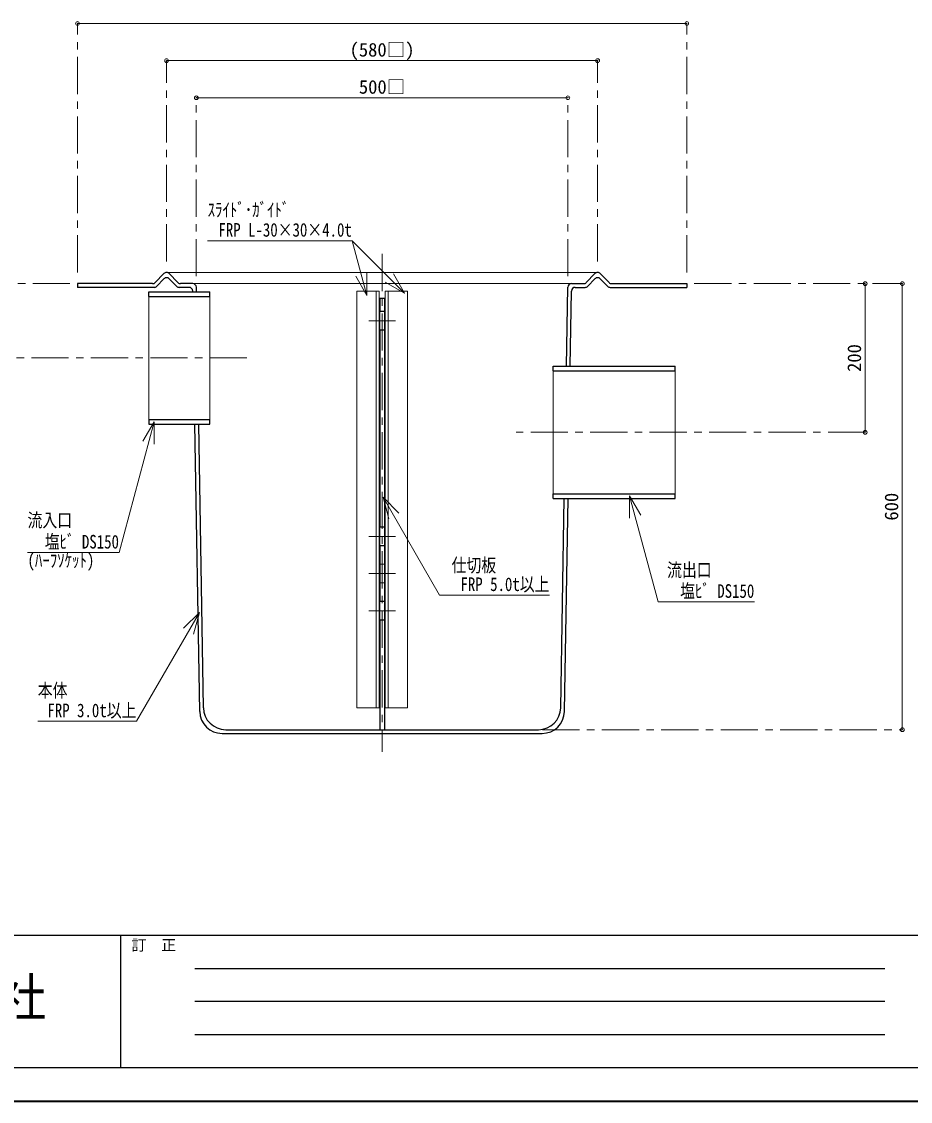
# Model space of a CAD drawing. Units: millimetres at full size, sheet at 1:10; details may follow other scales. Extents: x -2123 to 1927, y -1358 to 1452.
# Drawn here: x -1358 to -162, y -1358 to 94 of the extents above; entities that cross this region are included whole.
import ezdxf
from ezdxf.enums import TextEntityAlignment as Align

# ---------------------------------------------------------------- set-up
doc = ezdxf.new("R2010")
doc.units = ezdxf.units.MM
doc.header["$LTSCALE"] = 10
doc.header["$PDMODE"] = 32
doc.header["$PDSIZE"] = 5
doc.linetypes.add('CHAIN1', pattern=[8, 5, -1, 1, -1])
doc.linetypes.add('DASHED1', pattern=[1.8, 1.2, -0.6])
doc.layers.add('0-0', color=7, linetype='Continuous', lineweight=18)
doc.styles.add('ＭＳ ゴシック', font='')
doc.styles.get('ＭＳ ゴシック').set_extended_font_data('MS Gothic')

msp = doc.modelspace()

# ---------------------------------------------------------------- linework, layer by layer
at = {"layer": '0-0', "color": 4, "linetype": 'CHAIN1', "lineweight": 9}
for p, q in [((-1282.8, -243.09), (-1282.8, 91.91)), ((-462.8, -243.09), (-462.8, 91.91)), ((-1162.8, -228.09), (-1162.8, 41.91)), ((-582.8, -228.09), (-582.8, 41.91)), ((-1122.8, -248.09), (-1122.8, -8.09)), ((-622.8, -248.09), (-622.8, -8.09)), ((-872.8, -218.09), (-872.8, -888.09)), ((-1292.8, -258.09), (-1522.8, -258.09)), ((-452.8, -258.09), (-172.8, -258.09)), ((-854.8, -308.09), (-890.8, -308.09)), ((-1054.65, -358.09), (-1522.8, -358.09)), ((-222.8, -458.09), (-692.62, -458.09)), ((-854.8, -598.09), (-890.8, -598.09)), ((-854.8, -648.09), (-890.8, -648.09)), ((-854.8, -698.09), (-890.8, -698.09)), ((-657.11, -858.09), (-172.8, -858.09))]:
    msp.add_line(p, q, dxfattribs=at)
at = {"layer": '0-0', "color": 4, "lineweight": 9}
for p, q in [((-1282.8, 91.91), (-462.8, 91.91)), ((-582.8, 41.91), (-1162.8, 41.91)), ((-1122.8, -8.09), (-622.8, -8.09)), ((-1162.8, -243.09), (-582.8, -243.09)), ((-617.88, -258.09), (-1127.72, -258.09)), ((-222.8, -258.09), (-222.8, -458.09)), ((-172.8, -258.09), (-172.8, -858.09)), ((-880.8, -268.09), (-906.8, -268.09)), ((-864.8, -268.09), (-838.8, -268.09)), ((-838.8, -828.59), (-838.8, -268.09)), ((-864.8, -828.59), (-838.8, -828.59))]:
    msp.add_line(p, q, dxfattribs=at)
at = {"layer": '0-0'}
for p, q in [((-1107.62, -200.39), (-913.09, -200.39)), ((-893.32, -274.16), (-913.09, -200.39)), ((-842.52, -270.96), (-913.09, -200.39)), ((-893.32, -274.16), (-893.32, -244.16)), ((-842.52, -270.96), (-857.52, -244.98)), ((-893.32, -274.16), (-908.32, -248.18)), ((-842.52, -270.96), (-868.5, -255.96)), ((-1186.65, -275.16), (-1186.65, -441.01)), ((-1104.65, -275.16), (-1104.65, -441.01)), ((-880.8, -268.09), (-880.8, -828.59)), ((-880.8, -268.09), (-876.8, -268.09)), ((-876.8, -268.09), (-876.8, -828.59)), ((-864.8, -268.09), (-868.8, -268.09)), ((-868.8, -268.09), (-868.8, -828.59)), ((-864.8, -268.09), (-864.8, -828.59)), ((-875.8, -320.59), (-875.8, -295.59)), ((-869.8, -295.59), (-869.8, -320.59)), ((-642.62, -541.01), (-642.62, -375.16)), ((-478.62, -375.16), (-478.62, -541.01)), ((-1179.62, -444.02), (-1226.75, -619.92)), ((-1179.62, -444.02), (-1194.62, -470.01)), ((-1179.62, -444.02), (-1179.62, -474.02)), ((-871.45, -545.39), (-850.24, -566.61)), ((-871.45, -545.39), (-863.69, -574.37)), ((-871.45, -545.39), (-795.43, -677.07)), ((-539.72, -543.37), (-524.72, -569.35)), ((-539.72, -543.37), (-539.72, -573.37)), ((-875.8, -610.59), (-875.8, -585.59)), ((-869.8, -585.59), (-869.8, -610.59)), ((-1226.75, -619.92), (-1349.99, -619.92)), ((-795.43, -677.07), (-647.36, -677.07)), ((-875.8, -710.59), (-875.8, -685.59)), ((-869.8, -710.59), (-869.8, -685.59)), ((-1118.7, -700.43), (-1203.19, -846.77)), ((-1118.7, -700.43), (-1139.91, -721.64)), ((-1118.7, -700.43), (-1126.46, -729.41)), ((-880.8, -828.59), (-876.8, -828.59)), ((-864.8, -828.59), (-868.8, -828.59)), ((-1336.14, -846.77), (-1203.19, -846.77))]:
    msp.add_line(p, q, dxfattribs=at)
at = {"layer": '0-0', "color": 5, "lineweight": 25}
for p, q in [((-1178.12, -256.58), (-1166.37, -244.59)), ((-1147.48, -256.58), (-1159.23, -244.59)), ((-598.12, -256.58), (-586.37, -244.59)), ((-567.48, -256.58), (-579.23, -244.59)), ((-1176.16, -261.58), (-1166.37, -251.59)), ((-1159.23, -251.59), (-1149.44, -261.58)), ((-1127.72, -258.09), (-1143.91, -258.09)), ((-617.88, -258.09), (-601.69, -258.09)), ((-586.37, -251.59), (-596.16, -261.58)), ((-569.44, -261.58), (-579.23, -251.59)), ((-1179.73, -263.09), (-1282.8, -263.09)), ((-1186.65, -275.16), (-1104.65, -275.16)), ((-1132.64, -263.09), (-1145.87, -263.09)), ((-1127.62, -269.09), (-1127.64, -268)), ((-1122.62, -269.09), (-1122.72, -263)), ((-1104.65, -275.16), (-1104.65, -269.09)), ((-624.65, -369.09), (-622.88, -263)), ((-619.65, -369.09), (-617.97, -268)), ((-612.97, -263.09), (-599.73, -263.09)), ((-565.87, -263.09), (-462.8, -263.09)), ((-869.8, -278.09), (-875.8, -278.09)), ((-875.8, -278.09), (-875.8, -295.59)), ((-869.8, -278.09), (-869.8, -295.59)), ((-869.8, -295.59), (-875.8, -295.59)), ((-869.8, -320.59), (-875.8, -320.59)), ((-875.8, -320.59), (-875.8, -585.59)), ((-869.8, -320.59), (-869.8, -585.59)), ((-642.62, -369.09), (-478.62, -369.09)), ((-642.62, -375.16), (-642.62, -369.09)), ((-642.62, -375.16), (-478.62, -375.16)), ((-478.62, -375.16), (-478.62, -369.09)), ((-1186.65, -441.01), (-1104.65, -441.01)), ((-1186.65, -441.01), (-1186.65, -447.09)), ((-1186.65, -447.09), (-1104.65, -447.09)), ((-1118.21, -833.59), (-1124.65, -447.09)), ((-1113.29, -828.59), (-1119.65, -447.09)), ((-1104.65, -447.09), (-1104.65, -441.01)), ((-642.62, -541.01), (-478.62, -541.01)), ((-642.62, -547.09), (-642.62, -541.01)), ((-642.62, -547.09), (-478.62, -547.09)), ((-632.31, -828.59), (-627.62, -547.09)), ((-627.39, -833.59), (-622.62, -547.09)), ((-478.62, -547.09), (-478.62, -541.01)), ((-869.8, -585.59), (-875.8, -585.59)), ((-869.8, -610.59), (-875.8, -610.59)), ((-875.8, -610.59), (-875.8, -685.59)), ((-869.8, -610.59), (-869.8, -685.59)), ((-869.8, -685.59), (-875.8, -685.59)), ((-869.8, -710.59), (-875.8, -710.59)), ((-875.8, -710.59), (-875.8, -858.09)), ((-869.8, -710.59), (-869.8, -858.09)), ((-1088.21, -863.09), (-657.39, -863.09)), ((-1083.3, -858.09), (-662.31, -858.09))]:
    msp.add_line(p, q, dxfattribs=at)
at = {"layer": '0-0', "linetype": 'DASHED1'}
for p, q in [((-869.8, -635.59), (-875.8, -635.59)), ((-869.8, -660.59), (-875.8, -660.59))]:
    msp.add_line(p, q, dxfattribs=at)
at = {"layer": '0-0', "color": 6, "lineweight": 25}
for p, q in [((-2077.8, -1134.52), (1882.2, -1134.52)), ((-1224.94, -1134.52), (-1224.94, -1313.09)), ((-1124.94, -1179.16), (-196.37, -1179.16)), ((-196.37, -1223.8), (-1124.94, -1223.8)), ((-196.37, -1268.44), (-1124.94, -1268.44)), ((1882.2, -1313.09), (-2077.8, -1313.09))]:
    msp.add_line(p, q, dxfattribs=at)
at = {"layer": '0-0', "color": 1, "lineweight": 40}
msp.add_line((1927.2, -1358.09), (-2122.8, -1358.09), dxfattribs=at)
at = {"layer": '0-0', "color": 5, "lineweight": 25}
for points in [[(-1181.69, -258.09), (-1282.8, -258.09), (-1282.8, -263.09)], [(-563.91, -258.09), (-462.8, -258.09), (-462.8, -263.09)], [(-1186.65, -275.16), (-1186.65, -269.09), (-1104.65, -269.09)]]:
    msp.add_lwpolyline(points, dxfattribs=at)
at = {"layer": '0-0', "color": 4, "lineweight": 9}
msp.add_lwpolyline([(-880.8, -828.59), (-906.8, -828.59), (-906.8, -268.09)], dxfattribs=at)
at = {"layer": '0-0'}
msp.add_lwpolyline([(-539.72, -543.37), (-501.45, -686.22), (-371.79, -686.22)], dxfattribs=at)
at = {"layer": '0-0', "color": 5, "lineweight": 25}
for centre, radius, start, end in [((-1162.8, -248.09), 5, 44.3947, 135.6053), ((-582.8, -248.09), 5, 44.3947, 135.6053), ((-1181.69, -253.09), 5, 270, 315.6053), ((-1162.8, -255.09), 5, 44.3947, 135.6053), ((-1143.91, -253.09), 5, 224.3947, 270), ((-1127.72, -263.09), 5, 0.95484, 90), ((-617.88, -263.09), 5, 90, 179.04516), ((-601.69, -253.09), 5, 270, 315.6053), ((-582.8, -255.09), 5, 44.3947, 135.6053), ((-563.91, -253.09), 5, 224.3947, 270), ((-1179.73, -258.09), 5, 270, 315.6053), ((-1145.87, -258.09), 5, 224.3947, 270), ((-1132.64, -268.09), 5, 0.95484, 90), ((-612.97, -268.09), 5, 90, 179.04516), ((-599.73, -258.09), 5, 270, 315.6053), ((-565.87, -258.09), 5, 224.3947, 270), ((-1088.21, -833.09), 30, 180.95484, 270), ((-1083.3, -828.09), 30, 180.95484, 270), ((-662.31, -828.09), 30, 270, 359.04516), ((-657.39, -833.09), 30, 270, 359.04516)]:
    msp.add_arc(centre, radius, start, end, dxfattribs=at)
at = {"layer": '0-0', "color": 1}
for p in [(-1282.8, 91.91), (-462.8, 91.91), (-1162.8, 41.91), (-582.8, 41.91), (-1122.8, -8.09), (-622.8, -8.09), (-222.8, -258.09), (-172.8, -258.09), (-222.8, -458.09), (-172.8, -858.09)]:
    msp.add_point(p, dxfattribs=at)

# ---------------------------------------------------------------- texts
at = {"layer": '0-0', "style": 'ＭＳ ゴシック'}
for s, height, p in [('(580□)', 18.33, (-916.55, 41.91)), ('500□', 18.33, (-904.05, -8.09)), ('訂\u3000正', 14.66, (-1209.94, -1159.52))]:
    msp.add_text(s, height=height, dxfattribs=at).set_placement(p, align=Align.BOTTOM_LEFT)
for s, height, width, p in [('ｽﾗｲﾄﾞ･ｶﾞｲﾄﾞ', 18.33, 0.8, (-1107.62, -173.41)), ('FRP L-30×30×4.0t', 18.33, 0.8, (-1093.09, -200.39)), ('流入口', 18.33, 0.8, (-1349.99, -591)), ('塩ﾋﾞ DS150', 18.33, 0.8, (-1326.75, -619.92)), ('(ﾊｰﾌｿｹｯﾄ)', 18.33, 0.8, (-1349.99, -644.92)), ('仕切板', 18.33, 0.8, (-779.27, -651.49)), ('流出口', 18.33, 0.8, (-489.39, -657.91)), ('FRP 5.0t以上', 18.33, 0.8, (-767.36, -677.07)), ('塩ﾋﾞ DS150', 18.33, 0.8, (-471.79, -686.22)), ('本体', 18.33, 0.8, (-1336.14, -819.78)), ('FRP 3.0t以上', 18.33, 0.8, (-1323.19, -846.77)), ('工業株式会社', 51.32, 0.95, (-1723.87, -1258.8))]:
    msp.add_text(s, height=height, dxfattribs=dict(at, width=width)).set_placement(p, align=Align.BOTTOM_LEFT)
for s, p in [('200', (-222.8, -376.84)), ('600', (-172.8, -576.84))]:
    msp.add_text(s, height=18.33, rotation=90, dxfattribs=at).set_placement(p, align=Align.BOTTOM_LEFT)

doc.saveas('drawing.dxf')
